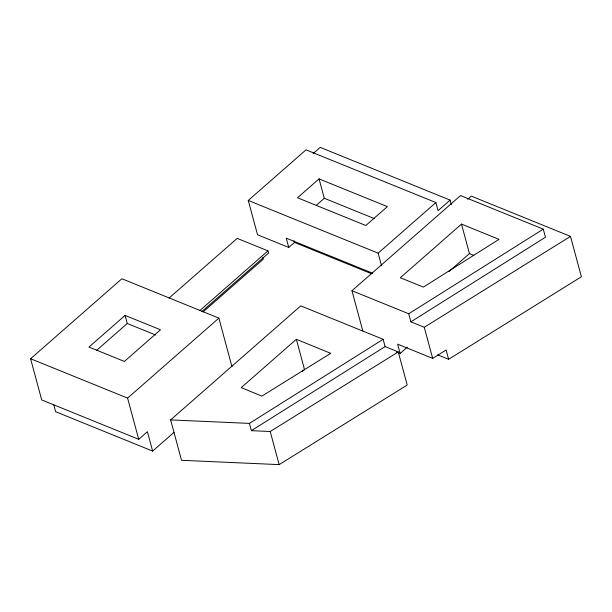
<?xml version="1.0" encoding="UTF-8"?>
<svg xmlns="http://www.w3.org/2000/svg" width="612" height="612" viewBox="0 0 612 612"><rect width="100%" height="100%" fill="white"/><g stroke="black" fill="none" stroke-linecap="round" stroke-linejoin="round"><path stroke-width="0.92" d="M174.03 432.34L152.64 451.082L147.408 431.697L138.717 439.317L41.715 399.942L30.6 358.739L121.88 278.751L218.874 318.118L231.971 366.672M372.004 273.893L294.471 242.421L288.742 247.439L257.53 234.778L248.265 200.445L306.008 149.841L435.889 202.564L438.07 210.643L450.103 200.101L451.327 204.63M125.085 315.41L88.962 347.073L124.389 361.447L160.512 329.792L125.085 315.41L127.265 323.488L155.609 334.993M313.137 153.574L320.214 147.377L450.103 200.101M96.811 350.186L127.265 323.488M169.08 298.059L237.188 238.366L267.98 250.866L268.576 253.085L201.899 311.523M319.059 178.888L297.516 197.768L365.823 225.499L387.373 206.619L319.059 178.888L324.291 198.28L374.207 218.538M316.389 205.204L324.291 198.28M199.864 310.559L267.98 250.866M203.039 311.982L263.259 259.205L262.808 257.514M30.6 358.739L127.594 398.114L218.874 318.118M170.633 419.909L300.767 305.87L383.135 339.308L385.093 346.576L398.267 351.923L407.202 385.04L279.149 464.623L181.535 460.301L170.633 419.909L249.405 423.397L383.135 339.308M248.265 200.445L378.155 253.169L435.889 202.564M296.361 339.3L241.22 387.618L261.867 396.117L330.732 353.323L296.361 339.3L304.531 369.594L302.382 371.476M351.954 290.723L460.538 195.557L543.28 229.148L545.46 237.227L410.904 321.843L408.724 313.765L351.954 290.723L362.817 330.962M467.729 199.252L471.301 196.115L570.499 236.385L581.4 276.777L448.619 359.298L437.687 354.861M461.486 224.114L400.302 277.741L423.389 287.112L499.009 239.346L461.486 224.114L469.442 253.605L473.803 255.372M448.81 271.682L469.442 253.605M396.622 352.015L400.156 353.453L407.34 347.149M408.724 313.765L543.28 229.148M249.405 423.397L251.371 430.672L385.093 346.576M410.904 321.843L424.269 327.267L570.499 236.385M251.371 430.672L270.213 431.506L398.267 351.923M400.156 353.453L397.647 344.158L432.661 358.372L446.117 350.01L448.619 359.298M372.578 273.204L286.232 238.152L288.742 247.439M152.64 451.082L55.646 411.708L53.741 404.662M424.269 327.267L432.661 358.372M378.155 253.169L381.536 265.685M294.012 240.73L294.471 242.421M270.213 431.506L279.149 464.623M127.594 398.114L138.717 439.317"/></g></svg>
